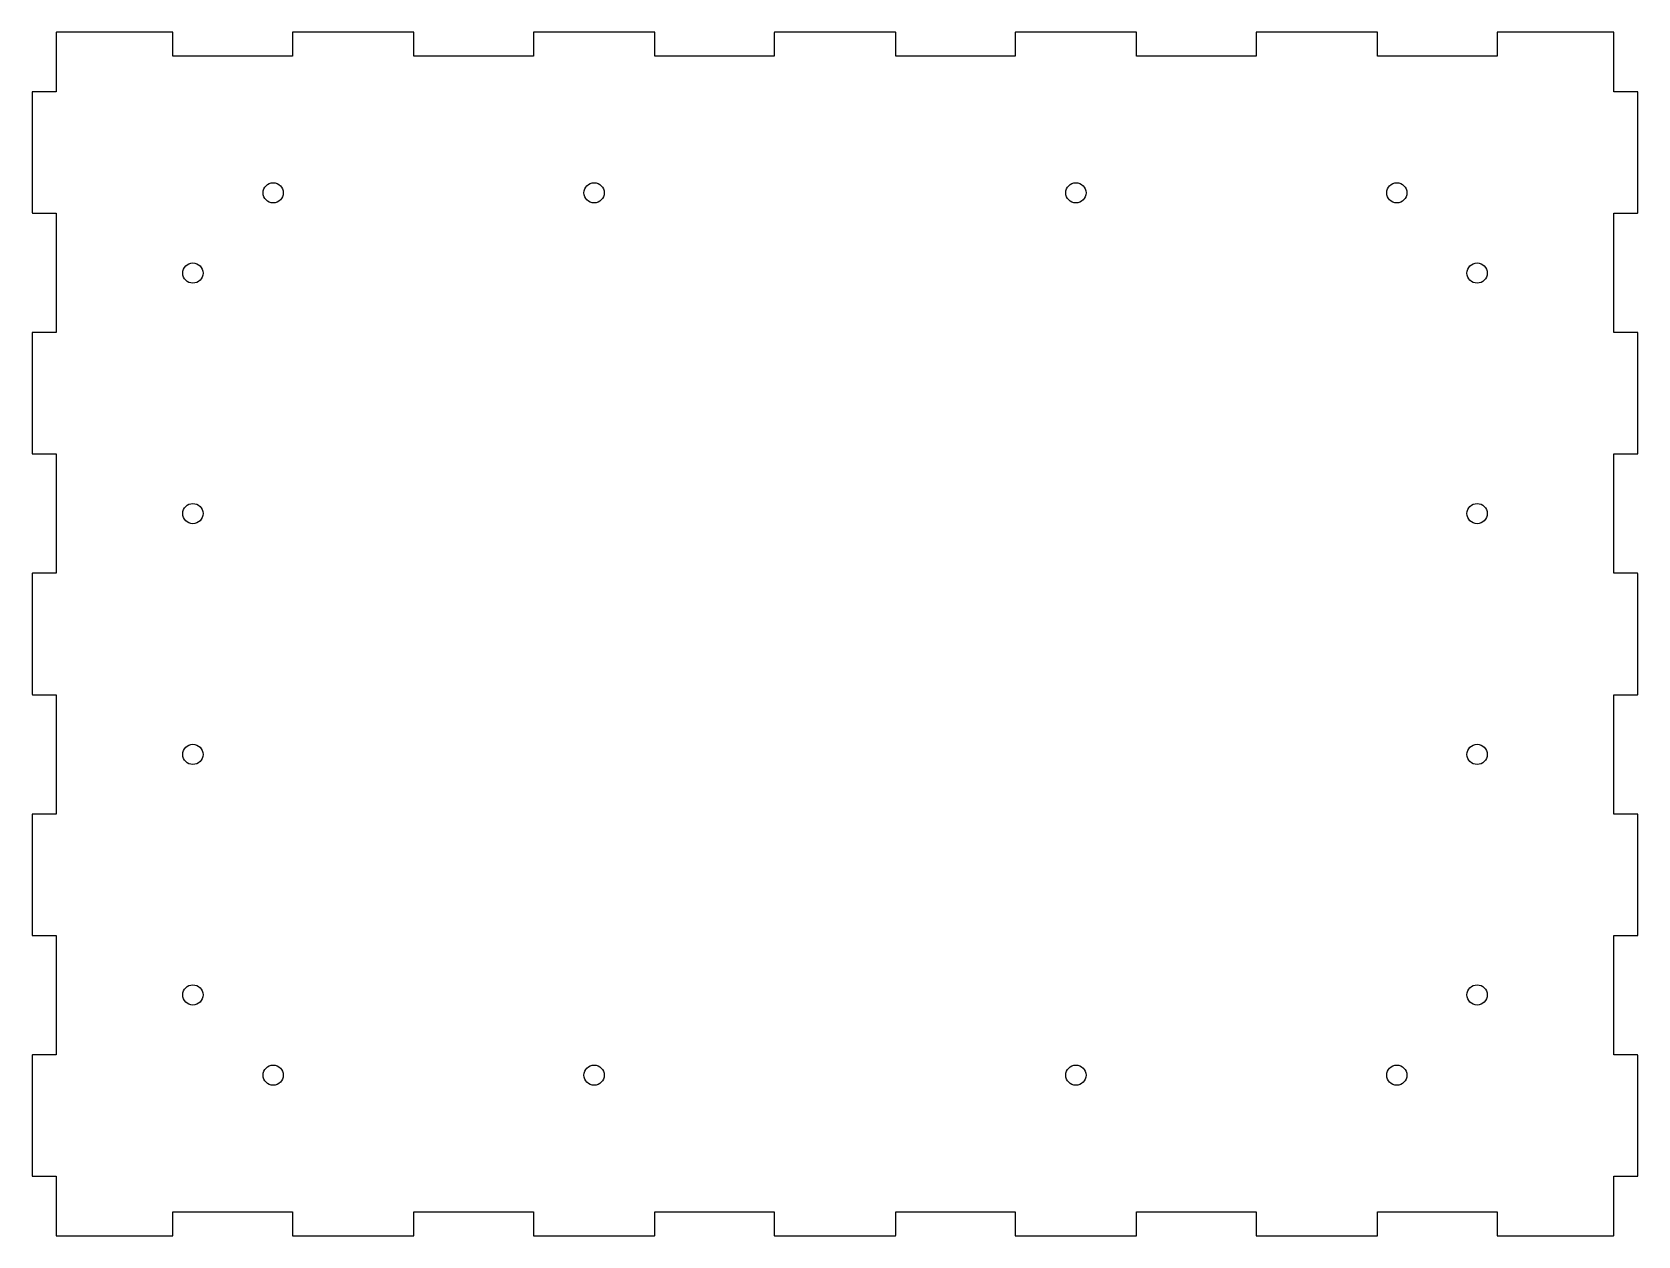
# Model space of a CAD drawing. Header units: millimetres. Extents: x -167 to 167, y -125 to 125.
import ezdxf

# ---------------------------------------------------------------- set-up
doc = ezdxf.new("R2010")
doc.units = ezdxf.units.MM

msp = doc.modelspace()

# ---------------------------------------------------------------- linework, layer by layer
at = {"color": 7, "linetype": 'Continuous', "lineweight": 25}
for p, q in [((-161.63, 124.91), (-161.64, 124.89)), ((-161.64, 124.89), (-161.64, 112.6)), ((-161.62, 124.92), (-161.63, 124.91)), ((-161.61, 124.94), (-161.62, 124.92)), ((-161.6, 124.95), (-161.61, 124.94)), ((-161.56, 124.97), (-161.6, 124.95)), ((-137.48, 124.97), (-161.56, 124.97)), ((-137.46, 124.96), (-137.48, 124.97)), ((-137.45, 124.95), (-137.46, 124.96)), ((-137.43, 124.94), (-137.45, 124.95)), ((-137.42, 124.93), (-137.43, 124.94)), ((-137.4, 124.89), (-137.42, 124.93)), ((-137.4, 119.97), (-137.4, 124.89)), ((-112.59, 124.91), (-112.6, 124.89)), ((-112.6, 124.89), (-112.6, 119.97)), ((-112.58, 124.92), (-112.59, 124.91)), ((-112.57, 124.94), (-112.58, 124.92)), ((-112.56, 124.95), (-112.57, 124.94)), ((-112.52, 124.97), (-112.56, 124.95)), ((-87.48, 124.97), (-112.52, 124.97)), ((-87.46, 124.96), (-87.48, 124.97)), ((-87.45, 124.95), (-87.46, 124.96)), ((-87.43, 124.94), (-87.45, 124.95)), ((-87.42, 124.93), (-87.43, 124.94)), ((-87.4, 124.89), (-87.42, 124.93)), ((-87.4, 119.97), (-87.4, 124.89)), ((-62.59, 124.91), (-62.6, 124.89)), ((-62.6, 124.89), (-62.6, 119.97)), ((-62.58, 124.92), (-62.59, 124.91)), ((-62.57, 124.94), (-62.58, 124.92)), ((-62.56, 124.95), (-62.57, 124.94)), ((-62.52, 124.97), (-62.56, 124.95)), ((-37.48, 124.97), (-62.52, 124.97)), ((-37.46, 124.96), (-37.48, 124.97)), ((-37.45, 124.95), (-37.46, 124.96)), ((-37.43, 124.94), (-37.45, 124.95)), ((-37.42, 124.93), (-37.43, 124.94)), ((-37.4, 124.89), (-37.42, 124.93)), ((-37.4, 119.97), (-37.4, 124.89)), ((-12.59, 124.91), (-12.6, 124.89)), ((-12.6, 124.89), (-12.6, 119.97)), ((-12.58, 124.92), (-12.59, 124.91)), ((-12.57, 124.94), (-12.58, 124.92)), ((-12.56, 124.95), (-12.57, 124.94)), ((-12.52, 124.97), (-12.56, 124.95)), ((12.52, 124.97), (-12.52, 124.97)), ((12.54, 124.96), (12.52, 124.97)), ((12.55, 124.95), (12.54, 124.96)), ((12.57, 124.94), (12.55, 124.95)), ((12.58, 124.93), (12.57, 124.94)), ((12.6, 124.89), (12.58, 124.93)), ((12.6, 119.97), (12.6, 124.89)), ((37.41, 124.91), (37.4, 124.89)), ((37.4, 124.89), (37.4, 119.97)), ((37.42, 124.92), (37.41, 124.91)), ((37.43, 124.94), (37.42, 124.92)), ((37.44, 124.95), (37.43, 124.94)), ((37.48, 124.97), (37.44, 124.95)), ((62.52, 124.97), (37.48, 124.97)), ((62.54, 124.96), (62.52, 124.97)), ((62.55, 124.95), (62.54, 124.96)), ((62.57, 124.94), (62.55, 124.95)), ((62.58, 124.93), (62.57, 124.94)), ((62.6, 124.89), (62.58, 124.93)), ((62.6, 119.97), (62.6, 124.89)), ((87.41, 124.91), (87.4, 124.89)), ((87.4, 124.89), (87.4, 119.97)), ((87.42, 124.92), (87.41, 124.91)), ((87.43, 124.94), (87.42, 124.92)), ((87.44, 124.95), (87.43, 124.94)), ((87.48, 124.97), (87.44, 124.95)), ((112.52, 124.97), (87.48, 124.97)), ((112.54, 124.96), (112.52, 124.97)), ((112.55, 124.95), (112.54, 124.96)), ((112.57, 124.94), (112.55, 124.95)), ((112.58, 124.93), (112.57, 124.94)), ((112.6, 124.89), (112.58, 124.93)), ((112.6, 119.97), (112.6, 124.89)), ((137.41, 124.91), (137.4, 124.89)), ((137.4, 124.89), (137.4, 119.97)), ((137.42, 124.92), (137.41, 124.91)), ((137.43, 124.94), (137.42, 124.92)), ((137.44, 124.95), (137.43, 124.94)), ((137.48, 124.97), (137.44, 124.95)), ((161.56, 124.97), (137.48, 124.97)), ((161.58, 124.96), (161.56, 124.97)), ((161.59, 124.95), (161.58, 124.96)), ((161.61, 124.94), (161.59, 124.95)), ((161.62, 124.93), (161.61, 124.94)), ((161.64, 124.89), (161.62, 124.93)), ((161.64, 112.6), (161.64, 124.89)), ((-112.6, 119.97), (-137.4, 119.97)), ((-62.6, 119.97), (-87.4, 119.97)), ((-12.6, 119.97), (-37.4, 119.97)), ((37.4, 119.97), (12.6, 119.97)), ((87.4, 119.97), (62.6, 119.97)), ((137.4, 119.97), (112.6, 119.97)), ((-166.63, 112.54), (-166.64, 112.52)), ((-166.64, 112.52), (-166.64, 87.48)), ((-166.62, 112.55), (-166.63, 112.54)), ((-166.61, 112.57), (-166.62, 112.55)), ((-166.6, 112.58), (-166.61, 112.57)), ((-166.56, 112.6), (-166.6, 112.58)), ((-161.64, 112.6), (-166.56, 112.6)), ((166.56, 112.6), (161.64, 112.6)), ((166.58, 112.59), (166.56, 112.6)), ((166.59, 112.58), (166.58, 112.59)), ((166.61, 112.57), (166.59, 112.58)), ((166.62, 112.56), (166.61, 112.57)), ((166.64, 112.52), (166.62, 112.56)), ((166.64, 87.48), (166.64, 112.52)), ((-166.64, 87.48), (-166.62, 87.44)), ((-166.62, 87.44), (-166.61, 87.43)), ((-166.61, 87.43), (-166.59, 87.42)), ((-166.59, 87.42), (-166.58, 87.41)), ((-166.58, 87.41), (-166.56, 87.4)), ((-166.56, 87.4), (-161.64, 87.4)), ((-161.64, 87.4), (-161.64, 62.6)), ((161.64, 62.6), (161.64, 87.4)), ((161.64, 87.4), (166.56, 87.4)), ((166.56, 87.4), (166.6, 87.42)), ((166.6, 87.42), (166.61, 87.43)), ((166.61, 87.43), (166.62, 87.45)), ((166.62, 87.45), (166.63, 87.46)), ((166.63, 87.46), (166.64, 87.48)), ((-166.63, 62.54), (-166.64, 62.52)), ((-166.64, 62.52), (-166.64, 37.48)), ((-166.62, 62.55), (-166.63, 62.54)), ((-166.61, 62.57), (-166.62, 62.55)), ((-166.6, 62.58), (-166.61, 62.57)), ((-166.56, 62.6), (-166.6, 62.58)), ((-161.64, 62.6), (-166.56, 62.6)), ((166.56, 62.6), (161.64, 62.6)), ((166.58, 62.59), (166.56, 62.6)), ((166.59, 62.58), (166.58, 62.59)), ((166.61, 62.57), (166.59, 62.58)), ((166.62, 62.56), (166.61, 62.57)), ((166.64, 62.52), (166.62, 62.56)), ((166.64, 37.48), (166.64, 62.52)), ((-166.64, 37.48), (-166.62, 37.44)), ((-166.62, 37.44), (-166.61, 37.43)), ((-166.61, 37.43), (-166.59, 37.42)), ((-166.59, 37.42), (-166.58, 37.41)), ((-166.58, 37.41), (-166.56, 37.4)), ((-166.56, 37.4), (-161.64, 37.4)), ((-161.64, 37.4), (-161.64, 12.6)), ((161.64, 12.6), (161.64, 37.4)), ((161.64, 37.4), (166.56, 37.4)), ((166.56, 37.4), (166.6, 37.42)), ((166.6, 37.42), (166.61, 37.43)), ((166.61, 37.43), (166.62, 37.45)), ((166.62, 37.45), (166.63, 37.46)), ((166.63, 37.46), (166.64, 37.48)), ((-166.63, 12.54), (-166.64, 12.52)), ((-166.64, 12.52), (-166.64, -12.52)), ((-166.62, 12.55), (-166.63, 12.54)), ((-166.61, 12.57), (-166.62, 12.55)), ((-166.6, 12.58), (-166.61, 12.57)), ((-166.56, 12.6), (-166.6, 12.58)), ((-161.64, 12.6), (-166.56, 12.6)), ((166.56, 12.6), (161.64, 12.6)), ((166.58, 12.59), (166.56, 12.6)), ((166.59, 12.58), (166.58, 12.59)), ((166.61, 12.57), (166.59, 12.58)), ((166.62, 12.56), (166.61, 12.57)), ((166.64, 12.52), (166.62, 12.56)), ((166.64, -12.52), (166.64, 12.52)), ((-166.64, -12.52), (-166.62, -12.56)), ((-166.62, -12.56), (-166.61, -12.57)), ((-166.61, -12.57), (-166.59, -12.58)), ((-166.59, -12.58), (-166.58, -12.59)), ((-166.58, -12.59), (-166.56, -12.6)), ((-166.56, -12.6), (-161.64, -12.6)), ((-161.64, -12.6), (-161.64, -37.4)), ((161.64, -37.4), (161.64, -12.6)), ((161.64, -12.6), (166.56, -12.6)), ((166.56, -12.6), (166.6, -12.58)), ((166.6, -12.58), (166.61, -12.57)), ((166.61, -12.57), (166.62, -12.55)), ((166.62, -12.55), (166.63, -12.54)), ((166.63, -12.54), (166.64, -12.52)), ((-166.63, -37.46), (-166.64, -37.48)), ((-166.64, -37.48), (-166.64, -62.52)), ((-166.62, -37.45), (-166.63, -37.46)), ((-166.61, -37.43), (-166.62, -37.45)), ((-166.6, -37.42), (-166.61, -37.43)), ((-166.56, -37.4), (-166.6, -37.42)), ((-161.64, -37.4), (-166.56, -37.4)), ((166.56, -37.4), (161.64, -37.4)), ((166.58, -37.41), (166.56, -37.4)), ((166.59, -37.42), (166.58, -37.41)), ((166.61, -37.43), (166.59, -37.42)), ((166.62, -37.44), (166.61, -37.43)), ((166.64, -37.48), (166.62, -37.44)), ((166.64, -62.52), (166.64, -37.48)), ((-166.64, -62.52), (-166.62, -62.56)), ((-166.62, -62.56), (-166.61, -62.57)), ((-166.61, -62.57), (-166.59, -62.58)), ((-166.59, -62.58), (-166.58, -62.59)), ((-166.58, -62.59), (-166.56, -62.6)), ((-166.56, -62.6), (-161.64, -62.6)), ((-161.64, -62.6), (-161.64, -87.4)), ((161.64, -87.4), (161.64, -62.6)), ((161.64, -62.6), (166.56, -62.6)), ((166.56, -62.6), (166.6, -62.58)), ((166.6, -62.58), (166.61, -62.57)), ((166.61, -62.57), (166.62, -62.55)), ((166.62, -62.55), (166.63, -62.54)), ((166.63, -62.54), (166.64, -62.52)), ((-166.63, -87.46), (-166.64, -87.48)), ((-166.64, -87.48), (-166.64, -112.52)), ((-166.62, -87.45), (-166.63, -87.46)), ((-166.61, -87.43), (-166.62, -87.45)), ((-166.6, -87.42), (-166.61, -87.43)), ((-166.56, -87.4), (-166.6, -87.42)), ((-161.64, -87.4), (-166.56, -87.4)), ((166.56, -87.4), (161.64, -87.4)), ((166.58, -87.41), (166.56, -87.4)), ((166.59, -87.42), (166.58, -87.41)), ((166.61, -87.43), (166.59, -87.42)), ((166.62, -87.44), (166.61, -87.43)), ((166.64, -87.48), (166.62, -87.44)), ((166.64, -112.52), (166.64, -87.48)), ((-166.64, -112.52), (-166.62, -112.56)), ((-166.62, -112.56), (-166.61, -112.57)), ((-166.61, -112.57), (-166.59, -112.58)), ((-166.59, -112.58), (-166.58, -112.59)), ((-166.58, -112.59), (-166.56, -112.6)), ((-166.56, -112.6), (-161.64, -112.6)), ((-161.64, -112.6), (-161.64, -124.89)), ((161.64, -124.89), (161.64, -112.6)), ((161.64, -112.6), (166.56, -112.6)), ((166.56, -112.6), (166.6, -112.58)), ((166.6, -112.58), (166.61, -112.57)), ((166.61, -112.57), (166.62, -112.55)), ((166.62, -112.55), (166.63, -112.54)), ((166.63, -112.54), (166.64, -112.52)), ((-137.4, -124.89), (-137.4, -119.97)), ((-137.4, -119.97), (-112.6, -119.97)), ((-112.6, -119.97), (-112.6, -124.89)), ((-87.4, -124.89), (-87.4, -119.97)), ((-87.4, -119.97), (-62.6, -119.97)), ((-62.6, -119.97), (-62.6, -124.89)), ((-37.4, -124.89), (-37.4, -119.97)), ((-37.4, -119.97), (-12.6, -119.97)), ((-12.6, -119.97), (-12.6, -124.89)), ((12.6, -124.89), (12.6, -119.97)), ((12.6, -119.97), (37.4, -119.97)), ((37.4, -119.97), (37.4, -124.89)), ((62.6, -124.89), (62.6, -119.97)), ((62.6, -119.97), (87.4, -119.97)), ((87.4, -119.97), (87.4, -124.89)), ((112.6, -124.89), (112.6, -119.97)), ((112.6, -119.97), (137.4, -119.97)), ((137.4, -119.97), (137.4, -124.89)), ((-161.64, -124.89), (-161.62, -124.93)), ((-161.62, -124.93), (-161.61, -124.94)), ((-161.61, -124.94), (-161.59, -124.95)), ((-161.59, -124.95), (-161.58, -124.96)), ((-161.58, -124.96), (-161.56, -124.97)), ((-161.56, -124.97), (-137.48, -124.97)), ((-137.48, -124.97), (-137.44, -124.95)), ((-137.44, -124.95), (-137.43, -124.94)), ((-137.43, -124.94), (-137.42, -124.92)), ((-137.42, -124.92), (-137.41, -124.91)), ((-137.41, -124.91), (-137.4, -124.89)), ((-112.6, -124.89), (-112.58, -124.93)), ((-112.58, -124.93), (-112.57, -124.94)), ((-112.57, -124.94), (-112.55, -124.95)), ((-112.55, -124.95), (-112.54, -124.96)), ((-112.54, -124.96), (-112.52, -124.97)), ((-112.52, -124.97), (-87.48, -124.97)), ((-87.48, -124.97), (-87.44, -124.95)), ((-87.44, -124.95), (-87.43, -124.94)), ((-87.43, -124.94), (-87.42, -124.92)), ((-87.42, -124.92), (-87.41, -124.91)), ((-87.41, -124.91), (-87.4, -124.89)), ((-62.6, -124.89), (-62.58, -124.93)), ((-62.58, -124.93), (-62.57, -124.94)), ((-62.57, -124.94), (-62.55, -124.95)), ((-62.55, -124.95), (-62.54, -124.96)), ((-62.54, -124.96), (-62.52, -124.97)), ((-62.52, -124.97), (-37.48, -124.97)), ((-37.48, -124.97), (-37.44, -124.95)), ((-37.44, -124.95), (-37.43, -124.94)), ((-37.43, -124.94), (-37.42, -124.92)), ((-37.42, -124.92), (-37.41, -124.91)), ((-37.41, -124.91), (-37.4, -124.89)), ((-12.6, -124.89), (-12.58, -124.93)), ((-12.58, -124.93), (-12.57, -124.94)), ((-12.57, -124.94), (-12.55, -124.95)), ((-12.55, -124.95), (-12.54, -124.96)), ((-12.54, -124.96), (-12.52, -124.97)), ((-12.52, -124.97), (12.52, -124.97)), ((12.52, -124.97), (12.56, -124.95)), ((12.56, -124.95), (12.57, -124.94)), ((12.57, -124.94), (12.58, -124.92)), ((12.58, -124.92), (12.59, -124.91)), ((12.59, -124.91), (12.6, -124.89)), ((37.4, -124.89), (37.42, -124.93)), ((37.42, -124.93), (37.43, -124.94)), ((37.43, -124.94), (37.45, -124.95)), ((37.45, -124.95), (37.46, -124.96)), ((37.46, -124.96), (37.48, -124.97)), ((37.48, -124.97), (62.52, -124.97)), ((62.52, -124.97), (62.56, -124.95)), ((62.56, -124.95), (62.57, -124.94)), ((62.57, -124.94), (62.58, -124.92)), ((62.58, -124.92), (62.59, -124.91)), ((62.59, -124.91), (62.6, -124.89)), ((87.4, -124.89), (87.42, -124.93)), ((87.42, -124.93), (87.43, -124.94)), ((87.43, -124.94), (87.45, -124.95)), ((87.45, -124.95), (87.46, -124.96)), ((87.46, -124.96), (87.48, -124.97)), ((87.48, -124.97), (112.52, -124.97)), ((112.52, -124.97), (112.56, -124.95)), ((112.56, -124.95), (112.57, -124.94)), ((112.57, -124.94), (112.58, -124.92)), ((112.58, -124.92), (112.59, -124.91)), ((112.59, -124.91), (112.6, -124.89)), ((137.4, -124.89), (137.42, -124.93)), ((137.42, -124.93), (137.43, -124.94)), ((137.43, -124.94), (137.45, -124.95)), ((137.45, -124.95), (137.46, -124.96)), ((137.46, -124.96), (137.48, -124.97)), ((137.48, -124.97), (161.56, -124.97)), ((161.56, -124.97), (161.6, -124.95)), ((161.6, -124.95), (161.61, -124.94)), ((161.61, -124.94), (161.62, -124.92)), ((161.62, -124.92), (161.63, -124.91)), ((161.63, -124.91), (161.64, -124.89))]:
    msp.add_line(p, q, dxfattribs=at)
for centre in [(-116.6, 91.6), (-50, 91.6), (50, 91.6), (116.6, 91.6), (-133.27, 74.94), (133.27, 74.94), (-133.27, 25), (133.27, 25), (-133.27, -25), (133.27, -25), (-133.27, -74.94), (133.27, -74.94), (-116.6, -91.6), (-50, -91.6), (50, -91.6), (116.6, -91.6)]:
    msp.add_circle(centre, 2.1, dxfattribs=at)

doc.saveas('drawing.dxf')
